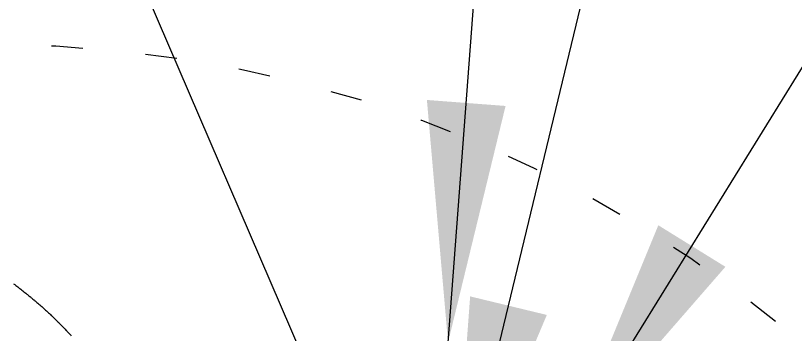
# Model space of a CAD drawing. Extents: x 0 to 216, y -5 to 280.
# Drawn here: x 124.65 to 132.38, y 206.03 to 209.19 of the extents above; entities that cross this region are included whole.
import ezdxf

# ---------------------------------------------------------------- set-up
doc = ezdxf.new("R2010")
doc.units = 0
doc.header["$LTSCALE"] = 10
doc.header["$MEASUREMENT"] = 0
doc.linetypes.add('SHORT_DASH', pattern=[0.125, 0.03125, -0.0625, 0.03125])
doc.layers.add('CADdetails-7-VERYFINE', color=7, linetype='CONTINUOUS')
doc.layers.add('CADdetails-9-EXTRAFINE', color=9, linetype='CONTINUOUS')
doc.styles.add('CADdetails-DIMENSIONS', font='ARIALN.TTF', dxfattribs={"height": 2.38})
doc.dimstyles.new('CADdetails-LEADER', dxfattribs={"dimtxt": 2.38, "dimasz": 2.38, "dimexe": 0.5, "dimexo": 1.5, "dimgap": 1, "dimtad": 0, "dimzin": 0, "dimdsep": 46, "dimtxsty": 'CADdetails-DIMENSIONS', "dimcen": 1, "dimclrd": 256, "dimclre": 256, "dimclrt": 256, "dimadec": 0, "dimazin": 0, "dimtfac": 1, "dimtdec": 4, "dimtofl": 0, "dimtmove": 0, "dimatfit": 3, "dimfxl": 1, "dimtolj": 1, "dimtzin": 0, "dimarcsym": 0})

msp = doc.modelspace()

# ---------------------------------------------------------------- linework, layer by layer
at = {"layer": 'CADdetails-9-EXTRAFINE', "linetype": 'Continuous'}
for points in [[(127.1422, 204.8968, 0), (127.1431, 204.9479, -0.000148)], [(127.3438, 205.3716, -0.000001), (127.3694, 205.3716, -0.000057)], [(127.3717, 205.3716, -0.000003), (127.4207, 205.3716, -0.022938)], [(124.6265, 206.5332, -0.00126), (124.6474, 206.5175, -0.001353), (124.6673, 206.5023, -0.001295), (124.6881, 206.4863, -0.001393), (124.708, 206.4709, -0.001345), (124.7285, 206.4547, -0.001466), (124.7481, 206.4392, -0.001395), (124.7685, 206.4227, -0.001533), (124.788, 206.4069, -0.001469), (124.8082, 206.3902, -0.001619), (124.8274, 206.3742, -0.001534), (124.8475, 206.3572, -0.001693), (124.8667, 206.3408, -0.001644), (124.8863, 206.3237, -0.001766), (124.9054, 206.3069, -0.00173), (124.9247, 206.2897, -0.001737), (124.9436, 206.2725, -0.001726), (124.9626, 206.2551, -0.001698), (124.9815, 206.2375, -0.001725), (125, 206.2201, -0.001687), (125.0188, 206.202, -0.001746), (125.0369, 206.1845, -0.001605), (125.0558, 206.166, -0.001706), (125.0734, 206.1484, -0.001431), (125.0923, 206.1294, -0.001565), (125.1094, 206.1119, -0.001245), (125.1281, 206.0926, -0.001377), (125.145, 206.075, -0.001118), (125.1634, 206.0556, -0.001223), (125.1802, 206.0377, -0.001059), (125.1983, 206.0183, -0.001135)]]:
    msp.add_lwpolyline(points, format="xyb", dxfattribs=at)
for radius in [18.5358, 17.6496]:
    msp.add_circle((124.406, 196.4993), radius, dxfattribs=at)
at = {"layer": 'CADdetails-9-EXTRAFINE', "linetype": 'SHORT_DASH'}
for radius in [18.3143, 12.4064]:
    msp.add_circle((124.406, 196.4993), radius, dxfattribs=at)

# ---------------------------------------------------------------- leaders
at = {"layer": 'CADdetails-7-VERYFINE', "annotation_type": 0, "has_hookline": 1, "hookline_direction": 0}
for points in [[(128.9355, 205.9518), (130.0548, 220.6728), (130.8125, 220.6728)], [(128.9759, 204.0032), (132.0266, 216.6259), (132.7843, 216.6259)], [(130.1018, 204.8833), (137.3656, 216.6259), (138.1233, 216.6259)]]:
    msp.add_leader(points, dimstyle='CADdetails-LEADER', override={"dimgap": 1, "dimtad": 0}, dxfattribs=at)
at = {"layer": 'CADdetails-7-VERYFINE'}
msp.add_leader([(128.882, 202.603), (122.3777, 217.671), (121.62, 217.671)], dimstyle='CADdetails-LEADER', override={"dimgap": 1, "dimtad": 0}, dxfattribs=at)

doc.saveas('drawing.dxf')
